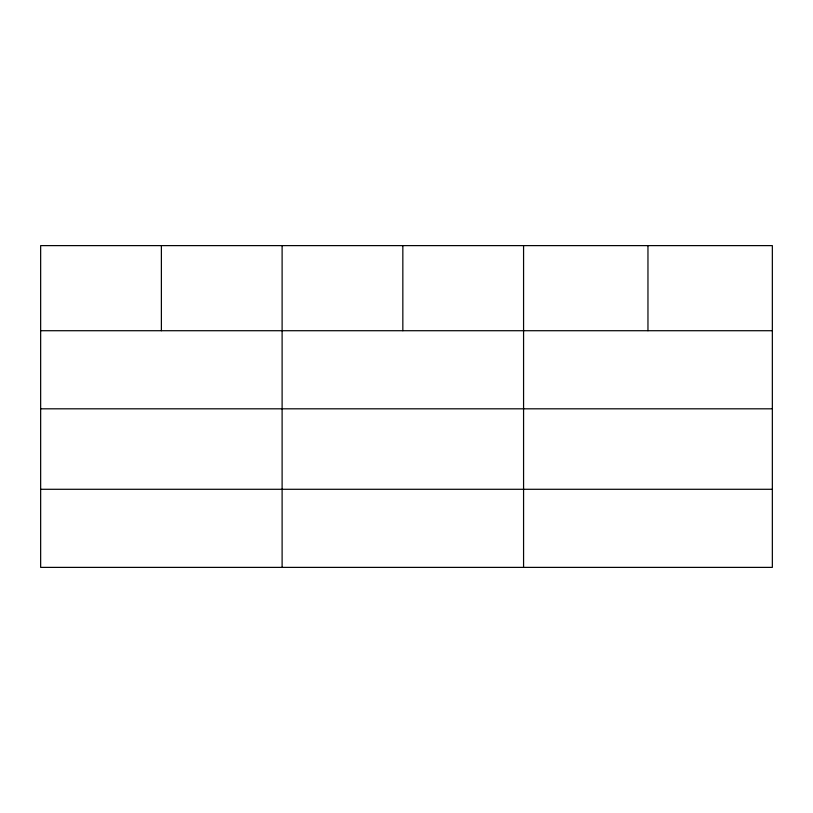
<?xml version="1.0" encoding="UTF-8"?>
<svg xmlns="http://www.w3.org/2000/svg" width="813" height="813" viewBox="0 0 813 813"><rect width="100%" height="100%" fill="white"/><g stroke="black" fill="none" stroke-linecap="round" stroke-linejoin="round"><path stroke-width="1.22" d="M772.35 408.817L772.35 245.617L40.65 245.617L40.65 567.383L772.35 567.383L772.35 408.817L40.65 408.817M40.65 330.718L772.35 330.718M40.65 489.284L772.35 489.284M647.961 245.617L647.961 330.718M523.572 245.617L523.572 567.383M402.841 245.617L402.841 330.718M282.111 245.617L282.111 567.383M161.381 245.617L161.381 330.718"/></g></svg>
